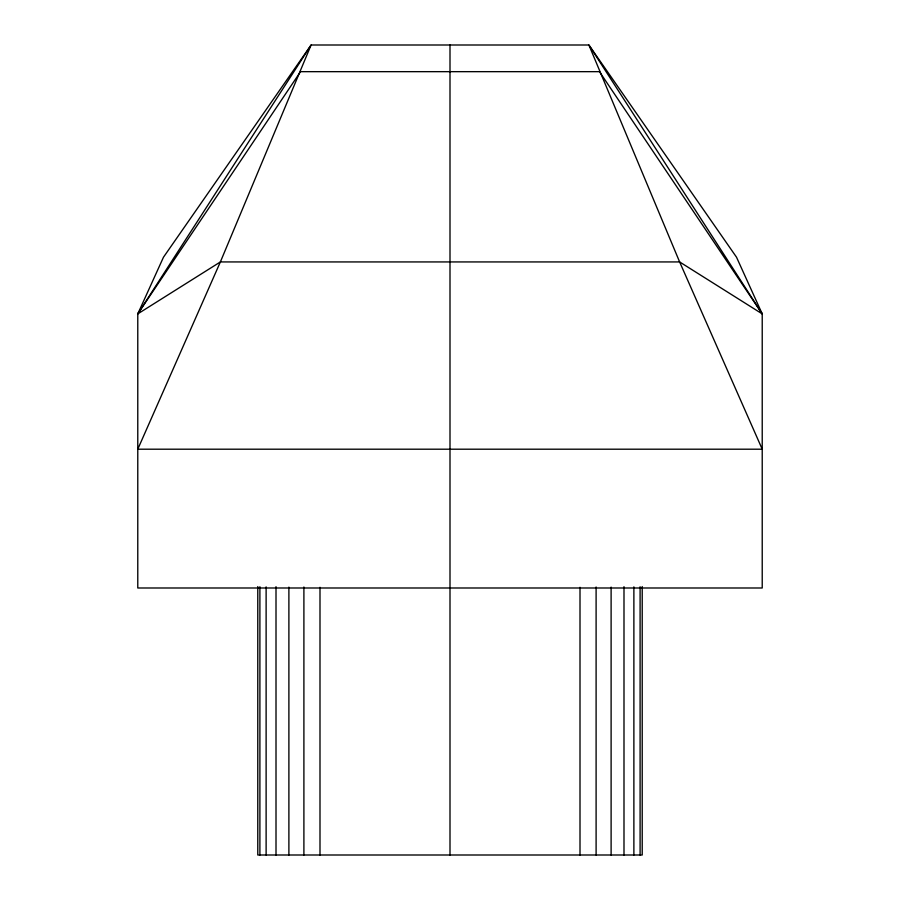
<?xml version="1.0" encoding="UTF-8"?>
<svg xmlns="http://www.w3.org/2000/svg" width="900" height="900" viewBox="0 0 900 900"><rect width="100%" height="100%" fill="white"/><g stroke="black" fill="none" stroke-linecap="round" stroke-linejoin="round"><path stroke-width="1.35" d="M137.779 313.886L163.474 257.22L311.108 45L588.893 45L736.526 257.22L762.221 313.886L762.221 587.992L137.779 587.992L137.779 313.886L311.108 45L220.376 261.934L137.779 449.201L762.221 449.201L679.624 261.934L588.893 45L762.221 313.886L679.624 261.934L220.376 261.934L137.779 313.886L300.532 71.663L599.467 71.663L762.221 313.886M642.217 586.553L642.217 855L257.782 855L257.782 586.553M640.102 586.732L640.102 855M633.881 586.867L633.881 855M623.992 586.676L623.992 855M611.111 587.115L611.111 855M596.104 586.991L596.104 855M580.005 587.306L580.005 855M450 45L450 855M319.995 587.306L319.995 855M303.896 586.991L303.896 855M288.889 587.115L288.889 855M276.007 586.676L276.007 855M266.119 586.867L266.119 855M259.898 586.732L259.898 855"/></g></svg>
